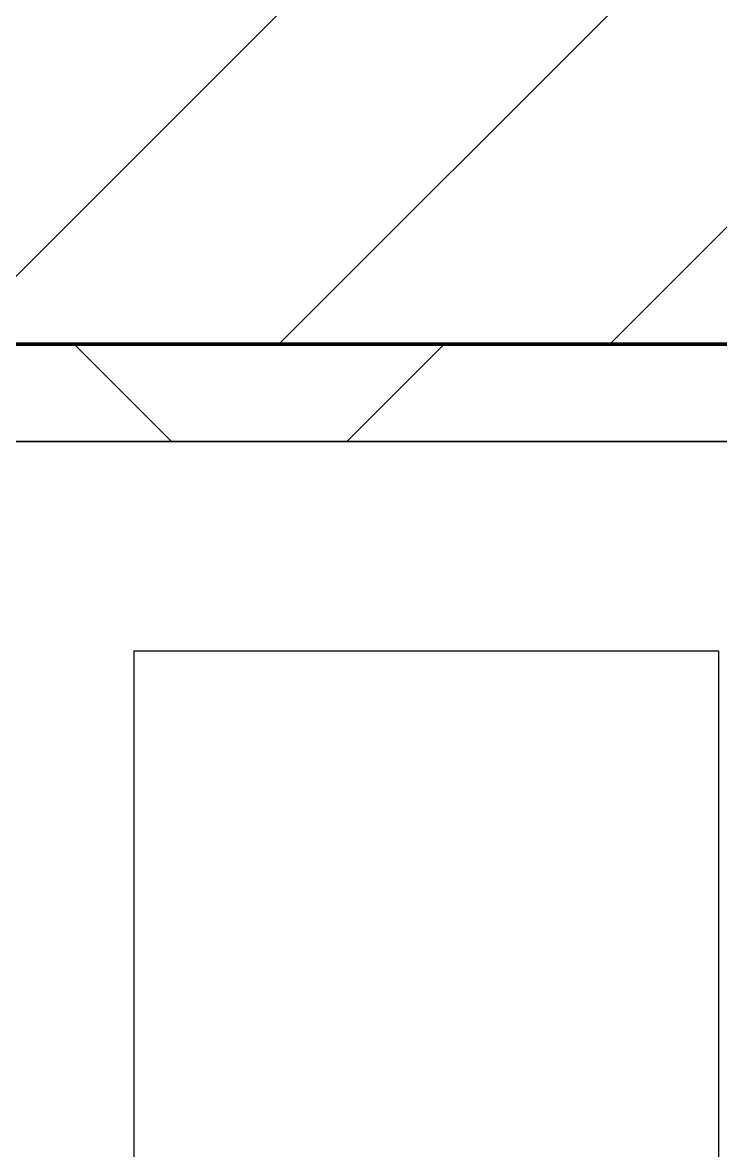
# Model space of a CAD drawing. Header units: millimetres. Extents: x -795739 to -715748, y -34378 to 22353.
# Drawn here: x -746189 to -745832, y 7530 to 8109 of the extents above; entities that cross this region are included whole.
import ezdxf
from ezdxf.xclip import XClip

# ---------------------------------------------------------------- set-up
doc = ezdxf.new("R2010")
doc.units = ezdxf.units.MM
doc.header["$XCLIPFRAME"] = 0
doc.layers.add('000 - WIPEOUT', color=250, linetype='Continuous')
doc.layers.add('A11_ALU.SOLID SHEET', color=2, linetype='Continuous')
for name, color, linetype, lineweight in [('A-GLAZ-CURT', 2, 'Continuous', 9), ('A-WALL', 5, 'Continuous', 35), ('A-WALL-FNSH', 2, 'Continuous', 35), ('A-WALL-PATT', 1, 'Continuous', 9)]:
    doc.layers.add(name, color=color, linetype=linetype, lineweight=lineweight)

# ---------------------------------------------------------------- blocks, each defined once
blk = doc.blocks.new('PPLS-PP19_Custom Tile Pattern - Custom Tile Pattern-V59-4282-01 ENLARGED LOWER PLATFORM LEVEL - REFLECTED CEILING PLAN - SHEET 3')
at = {"layer": 'A-GLAZ-CURT'}
for p, q in [((-300, 0), (300, 0)), ((300, 0), (-300, 0)), ((195.99, 0), (209.65, 0)), ((209.65, 0), (195.99, 0)), ((210.27, 0), (213.31, 0)), ((213.31, 0), (210.27, 0)), ((230.06, 0), (300, 0)), ((-300, -50), (300, -50)), ((300, -50), (-300, -50))]:
    blk.add_line(p, q, dxfattribs=at)
for points, knots in [([(-36.33, 0), (-36.43, 0), (-37.27, 0), (-45.02, 0), (-46.13, 0), (-60.59, 0), (-81.23, 0), (-99.51, 0), (-114.02, 0), (-117.28, 0), (-118.78, 0)], [-1855.773136, -1855.773136, -1855.773136, -1855.773136, -1810.870157, -1672.078046, -1405.135169, -1060.00838, -740.068933, -229.489605, -116.330425, 0, 0, 0, 0]), ([(-115.82, 0), (-114.96, 0), (-110.41, 0), (-96.78, 0), (-71.33, 0), (-42.53, 0), (-12.78, 0), (4.23, 0), (9.64, 0), (10.14, 0), (10.18, 0)], [-5724.064692, -5724.064692, -5724.064692, -5724.064692, -5430.283136, -5103.229623, -4799.173296, -4065.652676, -3589.737505, -3285.047089, -3066.359526, -3044.715262, -3044.715262, -3044.715262, -3044.715262]), ([(5.95, 0), (4.97, 0), (0.98, 0), (-12.23, 0), (-25.64, 0), (-40, 0), (-56.24, 0), (-75.59, 0), (-94, 0), (-112.01, 0), (-114.94, 0), (-115.63, 0)], [-2801.138041, -2801.138041, -2801.138041, -2801.138041, -2720.818881, -2518.50168, -2125.455881, -1792.521578, -1466.981642, -1208.454564, -789.402658, -501.969187, -243.577221, -243.577221, -243.577221, -243.577221]), ([(-29.03, 0), (-33.97, 0), (-43.74, 0), (-56.37, 0), (-71.66, 0), (-77.83, 0), (-82.66, 0), (-83.28, 0), (-83.28, 0)], [-2680.714891, -2680.714891, -2680.714891, -2680.714891, -2413.671296, -2161.752162, -2006.592567, -1646.621388, -1424.436217, -1393.971743, -1393.971743, -1393.971743, -1393.971743]), ([(-66.39, 0), (-66.39, 0), (-63.63, 0), (-53.63, 0), (-34.42, 0), (-29.82, 0), (-29.19, 0)], [-2493.31794, -2493.31794, -2493.31794, -2493.31794, -2315.303971, -1809.437387, -963.711516, -666.19313, -666.19313, -666.19313, -666.19313]), ([(31.18, 0), (25.97, 0), (11.99, 0), (-16.92, 0), (-47.42, 0), (-65.77, 0), (-66.37, 0), (-66.38, 0)], [-4496.803627, -4496.803627, -4496.803627, -4496.803627, -4222.080604, -3745.412743, -2981.410125, -2542.574734, -2498.224237, -2498.224237, -2498.224237, -2498.224237]), ([(-63.63, 0), (-61.49, 0), (-57.39, 0), (-54.49, 0), (-45.2, 0), (-40.79, 0), (-40.46, 0), (-40.44, 0)], [-2969.237017, -2969.237017, -2969.237017, -2969.237017, -2851.217951, -2734.127174, -2474.780881, -2410.990208, -2350.645972, -2350.645972, -2350.645972, -2350.645972]), ([(-61.26, 0), (-56.35, 0), (-46.73, 0), (-36.49, 0), (-33.57, 0), (-29.94, 0), (-28.57, 0)], [-953.618437, -953.618437, -953.618437, -953.618437, -651.549973, -296.515819, -83.513472, 0, 0, 0, 0]), ([(-61.25, 0), (-57.95, 0), (-54.1, 0), (-48.53, 0), (-30.79, 0), (-18.03, 0), (8.61, 0), (15.02, 0), (22.91, 0), (31, 0), (39.04, 0), (51.19, 0), (58.74, 0), (61.34, 0), (61.45, 0)], [-3972.862592, -3972.862592, -3972.862592, -3972.862592, -3689.699207, -3546.54457, -3315.260113, -2864.387349, -2439.246196, -2084.094819, -1956.422387, -1818.904206, -1645.594513, -1443.202566, -1228.752106, -1120.932285, -1120.932285, -1120.932285, -1120.932285]), ([(-36.62, 0), (-36.62, 0), (-40.35, 0), (-44.32, 0), (-53.41, 0), (-61.06, 0), (-61.24, 0)], [-4069.478503, -4069.478503, -4069.478503, -4069.478503, -3858.647035, -3538.256648, -2842.901703, -2825.665356, -2825.665356, -2825.665356, -2825.665356]), ([(-26.75, 0), (-27.82, 0), (-36.18, 0), (-47.86, 0), (-57.55, 0), (-60.22, 0)], [-8718.362214, -8718.362214, -8718.362214, -8718.362214, -8532.293389, -8073.216054, -7904.648407, -7904.648407, -7904.648407, -7904.648407]), ([(-58.83, 0), (-58.37, 0), (-57.29, 0), (-54.23, 0), (-46.33, 0), (-42.62, 0), (-41.76, 0)], [-4859.52896, -4859.52896, -4859.52896, -4859.52896, -4680.891996, -4469.85053, -4321.566175, -4270.495146, -4270.495146, -4270.495146, -4270.495146]), ([(-51.83, 0), (-51.83, 0), (-51.78, 0), (-47.4, 0), (-46.01, 0), (-40.22, 0), (-36.78, 0)], [-632.814994, -632.814994, -632.814994, -632.814994, -627.965721, -508.377888, -260.442412, 0, 0, 0, 0]), ([(76.63, 0), (74.8, 0), (67.65, 0), (53.52, 0), (37, 0), (24.07, 0), (12.82, 0), (-2.9, 0), (-20.62, 0), (-32.81, 0), (-44.85, 0), (-51.43, 0), (-51.79, 0)], [-3095.572228, -3095.572228, -3095.572228, -3095.572228, -2950.589685, -2634.532728, -2313.748533, -2106.613311, -1925.670641, -1617.263037, -1290.787923, -1039.307308, -819.71621, -644.910881, -644.910881, -644.910881, -644.910881]), ([(-41.76, 0), (-39.9, 0), (-37.72, 0), (-36.92, 0), (-36.77, 0)], [-4270.495146, -4270.495146, -4270.495146, -4270.495146, -4161.040818, -4106.245333, -4106.245333, -4106.245333, -4106.245333]), ([(-36.78, 0), (-32.43, 0), (-19.22, 0), (8.83, 0), (43.36, 0), (70.92, 0), (82.12, 0), (83.66, 0)], [-6191.144455, -6191.144455, -6191.144455, -6191.144455, -5862.463379, -5340.621928, -4573.028122, -4094.177415, -3869.465285, -3869.465285, -3869.465285, -3869.465285]), ([(-36.29, 0), (-36.29, 0), (-34.66, 0), (-28.88, 0), (-26.95, 0), (-26.54, 0)], [-9150.272121, -9150.272121, -9150.272121, -9150.272121, -9057.163041, -8919.836787, -8834.607043, -8834.607043, -8834.607043, -8834.607043]), ([(30.82, 0), (29.27, 0), (20.14, 0), (3.54, 0), (-16.58, 0), (-34.76, 0), (-36.04, 0)], [-10462.034656, -10462.034656, -10462.034656, -10462.034656, -10363.088938, -9884.23066, -9424.652049, -9182.880979, -9182.880979, -9182.880979, -9182.880979]), ([(-33.34, 0), (-33.34, 0), (-32.93, 0), (-31.16, 0), (-30.52, 0)], [-2415.024266, -2415.024266, -2415.024266, -2415.024266, -2357.633367, -2323.618664, -2323.618664, -2323.618664, -2323.618664]), ([(70.61, 0), (66.16, 0), (55.8, 0), (39.61, 0), (24.74, 0), (2.64, 0), (-17.84, 0), (-30.57, 0), (-31.82, 0), (-32, 0)], [-4647.237329, -4647.237329, -4647.237329, -4647.237329, -4326.416877, -4098.545751, -3766.694881, -3333.063701, -2994.501669, -2698.150104, -2614.070998, -2614.070998, -2614.070998, -2614.070998]), ([(-30.76, 0), (-30.73, 0), (-29.99, 0), (-23.47, 0), (-15.75, 0), (-15.19, 0)], [-54176.191683, -54176.191683, -54176.191683, -54176.191683, -54157.274271, -53749.15266, -53717.791567, -53717.791567, -53717.791567, -53717.791567]), ([(-30.52, 0), (-27.11, 0), (-17.83, 0), (-3.48, 0), (5.44, 0), (6.6, 0)], [-2323.618664, -2323.618664, -2323.618664, -2323.618664, -2142.497158, -1716.209403, -1650.694682, -1650.694682, -1650.694682, -1650.694682]), ([(-13, 0), (-14.35, 0), (-17.68, 0), (-25.97, 0), (-29.52, 0), (-30.21, 0)], [-55207.591944, -55207.591944, -55207.591944, -55207.591944, -54789.006179, -54461.685999, -54290.791712, -54290.791712, -54290.791712, -54290.791712]), ([(6.65, 0), (5.35, 0), (-0.75, 0), (-13.89, 0), (-24.92, 0), (-29.03, 0)], [-3463.095281, -3463.095281, -3463.095281, -3463.095281, -3285.499107, -2903.012179, -2680.714891, -2680.714891, -2680.714891, -2680.714891]), ([(-28.98, 0), (-28.66, 0), (-27.39, 0), (-24.45, 0), (-22.56, 0)], [-166.548282, -166.548282, -166.548282, -166.548282, -102.06493, 0, 0, 0, 0]), ([(-28.57, 0), (-26.93, 0), (-20.29, 0), (-11.45, 0), (2.08, 0), (13.15, 0), (21.24, 0), (24.62, 0), (24.72, 0), (24.72, 0)], [-5361.429781, -5361.429781, -5361.429781, -5361.429781, -5261.36855, -5050.479954, -4785.90057, -4596.498881, -4445.288762, -4384.376941, -4376.041937, -4376.041937, -4376.041937, -4376.041937]), ([(-22.56, 0), (-20.27, 0), (-17.03, 0), (-11.36, 0), (-7.66, 0), (-6.6, 0), (-6.44, 0)], [-56468.192263, -56468.192263, -56468.192263, -56468.192263, -56344.022017, -56303.229861, -56166.290093, -56124.392176, -56124.392176, -56124.392176, -56124.392176]), ([(-15.19, 0), (-13.07, 0), (7.48, 0), (42.82, 0), (88.72, 0), (120.63, 0), (138.28, 0), (138.53, 0)], [-461.142613, -461.142613, -461.142613, -461.142613, -429.606584, -390.253598, -346.313304, -291.370682, -290.5735, -290.5735, -290.5735, -290.5735]), ([(-6.54, 0), (-6.73, 0), (-7.2, 0), (-7.6, 0), (-7.79, 0)], [-56009.792147, -56009.792147, -56009.792147, -56009.792147, -55949.290093, -55895.192118, -55895.192118, -55895.192118, -55895.192118]), ([(-2.63, 0), (-2.47, 0), (-1.22, 0), (4.92, 0), (15.97, 0), (22.54, 0), (24.49, 0)], [-226.825321, -226.825321, -226.825321, -226.825321, -220.269177, -206.416616, -198.214427, -187.717507, -187.717507, -187.717507, -187.717507]), ([(6.54, 0), (4.19, 0), (1.02, 0), (-1.67, 0), (-2.25, 0)], [-263.615078, -263.615078, -263.615078, -263.615078, -246.234814, -234.646884, -234.646884, -234.646884, -234.646884]), ([(9.32, 0), (9.08, 0), (8.38, 0), (7.42, 0), (6.77, 0)], [-2922.926651, -2922.926651, -2922.926651, -2922.926651, -2882.788014, -2824.473253, -2824.473253, -2824.473253, -2824.473253]), ([(6.86, 0), (14.67, 0), (23.38, 0), (37.44, 0), (45.92, 0), (57.76, 0), (64.47, 0), (71.71, 0), (73.29, 0), (73.74, 0)], [-1645.896554, -1645.896554, -1645.896554, -1645.896554, -1206.526904, -1089.329421, -901.315459, -753.071572, -495.328968, -421.953223, -387.269777, -387.269777, -387.269777, -387.269777]), ([(8.33, 0), (8.19, 0), (7.84, 0), (7.27, 0), (6.91, 0)], [-3574.286521, -3574.286521, -3574.286521, -3574.286521, -3526.962355, -3475.000784, -3475.000784, -3475.000784, -3475.000784]), ([(103.09, 0), (101.08, 0), (86.31, 0), (63.34, 0), (35.84, 0), (17.6, 0), (10.34, 0), (7.51, 0)], [-375.435014, -375.435014, -375.435014, -375.435014, -369.147452, -330.153101, -307.516438, -285.83788, -265.933135, -265.933135, -265.933135, -265.933135]), ([(24.69, 0), (24.54, 0), (20.99, 0), (15.48, 0), (10.8, 0), (9.63, 0)], [-4368.572414, -4368.572414, -4368.572414, -4368.572414, -4306.476363, -4080.000647, -3772.857994, -3772.857994, -3772.857994, -3772.857994]), ([(18.16, 0), (19.15, 0), (24.25, 0), (25.66, 0), (26.12, 0)], [-5700.113719, -5700.113719, -5700.113719, -5700.113719, -5554.232259, -5302.431367, -5302.431367, -5302.431367, -5302.431367]), ([(74.47, 0), (74.09, 0), (70.5, 0), (62.26, 0), (51.85, 0), (43.81, 0), (29.53, 0), (20.67, 0), (18.85, 0), (18.16, 0)], [-6947.124141, -6947.124141, -6947.124141, -6947.124141, -6924.452779, -6738.82075, -6548.303034, -6314.283804, -6135.05769, -5972.647715, -5832.674503, -5832.674503, -5832.674503, -5832.674503]), ([(27.44, 0), (27.9, 0), (29.54, 0), (38.07, 0), (53.39, 0), (71.67, 0), (84.83, 0), (86.01, 0), (92.51, 0), (94.33, 0)], [-5037.309798, -5037.309798, -5037.309798, -5037.309798, -4887.603822, -4705.298446, -4353.683244, -3960.84581, -3759.045785, -3336.541051, -2783.776468, -2783.776468, -2783.776468, -2783.776468]), ([(27.89, 0), (29.09, 0), (33.4, 0), (48.37, 0), (62.74, 0), (71.89, 0), (73.96, 0)], [-147.777612, -147.777612, -147.777612, -147.777612, -135.792042, -118.513713, -97.899267, -91.861759, -91.861759, -91.861759, -91.861759]), ([(53.18, 0), (53.06, 0), (52.22, 0), (44.99, 0), (36.46, 0), (30.82, 0)], [-622.740158, -622.740158, -622.740158, -622.740158, -566.066452, -360.610861, 0, 0, 0, 0]), ([(136.44, 0), (121.66, 0), (86.93, 0), (51.16, 0), (31.18, 0)], [-106.750556, -106.750556, -106.750556, -106.750556, -59.610984, 0, 0, 0, 0]), ([(168.37, 0), (167.68, 0), (162.47, 0), (147.02, 0), (109.77, 0), (76.86, 0), (57.82, 0), (46.51, 0), (41.18, 0), (36.02, 0), (35.54, 0), (35.54, 0)], [-543.375029, -543.375029, -543.375029, -543.375029, -530.793311, -458.593899, -401.860199, -357.622665, -341.267687, -334.000314, -326.15566, -319.318397, -317.489778, -317.489778, -317.489778, -317.489778]), ([(36.29, 0), (37.77, 0), (48.82, 0), (59.69, 0), (69.19, 0), (73.7, 0)], [-314.598523, -314.598523, -314.598523, -314.598523, -305.899624, -287.17622, -270.319199, -270.319199, -270.319199, -270.319199]), ([(61.47, 0), (61.47, 0), (61.21, 0), (54.61, 0), (53.71, 0), (53.56, 0)], [-1113.311073, -1113.311073, -1113.311073, -1113.311073, -1096.402191, -891.204116, -747.28819, -747.28819, -747.28819, -747.28819]), ([(74.13, 0), (73.48, 0), (72.34, 0), (71.05, 0), (70.61, 0)], [-96.817444, -96.817444, -96.817444, -96.817444, -31.537676, 0, 0, 0, 0]), ([(74.47, 0), (79.78, 0), (99.68, 0), (124.45, 0), (132.42, 0), (134.6, 0)], [-269.353555, -269.353555, -269.353555, -269.353555, -249.500363, -194.761443, -152.241002, -152.241002, -152.241002, -152.241002]), ([(74.47, 0), (83.99, 0), (102.23, 0), (116.36, 0), (128.63, 0), (128.95, 0)], [-91.370984, -91.370984, -91.370984, -91.370984, -63.759246, -39.050993, -35.895543, -35.895543, -35.895543, -35.895543]), ([(114.39, 0), (114.2, 0), (112.08, 0), (105.42, 0), (92.38, 0), (85.79, 0), (77.67, 0), (74.51, 0)], [-8148.58938, -8148.58938, -8148.58938, -8148.58938, -8105.191388, -7723.759874, -7531.75727, -7135.649961, -6947.744629, -6947.744629, -6947.744629, -6947.744629]), ([(74.74, 0), (74.98, 0), (75.61, 0), (76.03, 0), (76.21, 0)], [-358.488864, -358.488864, -358.488864, -358.488864, -334.951786, -290.452333, -290.452333, -290.452333, -290.452333]), ([(94.4, 0), (94.4, 0), (94.64, 0), (99.11, 0), (108.97, 0), (120.79, 0), (139.94, 0), (163.31, 0), (185.23, 0), (193.62, 0), (194.69, 0), (194.79, 0)], [-2348.345796, -2348.345796, -2348.345796, -2348.345796, -2310.419338, -2233.599744, -2052.234781, -1843.028543, -1530.39897, -1095.004608, -529.74427, -295.064701, -265.121568, -265.121568, -265.121568, -265.121568]), ([(129.02, 0), (129.02, 0), (124.41, 0), (122.35, 0), (114.96, 0), (108.04, 0), (103.09, 0)], [-35.386604, -35.386604, -35.386604, -35.386604, -31.430235, -22.807238, -15.488593, 0, 0, 0, 0]), ([(157.9, 0), (156.77, 0), (151.67, 0), (143.29, 0), (134.04, 0), (126.24, 0), (118.6, 0), (114.23, 0), (111.98, 0), (105.66, 0), (105.23, 0), (105.23, 0)], [-10292.955006, -10292.955006, -10292.955006, -10292.955006, -10098.273015, -9847.788484, -9677.714971, -9567.007022, -9453.21225, -9220.200448, -9012.77275, -8966.157302, -8929.495943, -8929.495943, -8929.495943, -8929.495943]), ([(105.26, 0), (105.52, 0), (111.01, 0), (112.65, 0), (113.59, 0)], [-8920.561005, -8920.561005, -8920.561005, -8920.561005, -8814.835624, -8577.462505, -8577.462505, -8577.462505, -8577.462505]), ([(128.58, 0), (128.8, 0), (130.16, 0), (139.26, 0), (152.67, 0), (161.24, 0), (162.19, 0), (162.75, 0)], [-633.326174, -633.326174, -633.326174, -633.326174, -627.736123, -618.981161, -602.094757, -592.980799, -581.414464, -581.414464, -581.414464, -581.414464]), ([(137.1, 0), (136, 0), (133.64, 0), (129.87, 0), (129.11, 0)], [-670.405967, -670.405967, -670.405967, -670.405967, -651.020627, -640.742133, -640.742133, -640.742133, -640.742133]), ([(193.8, 0), (193.33, 0), (190.11, 0), (183.13, 0), (171, 0), (161.95, 0), (161.28, 0), (158.35, 0), (157.85, 0), (157.77, 0)], [-11665.349007, -11665.349007, -11665.349007, -11665.349007, -11565.880756, -11105.624034, -10839.086983, -10768.332124, -10666.779182, -10580.760289, -10550.278881, -10550.278881, -10550.278881, -10550.278881]), ([(209.53, 0), (208.11, 0), (193.7, 0), (177.41, 0), (159.34, 0), (158.33, 0), (158.3, 0)], [-192.73867, -192.73867, -192.73867, -192.73867, -187.987675, -143.776725, -129.632772, -123.352749, -123.352749, -123.352749, -123.352749]), ([(159.07, 0), (159.13, 0), (160.84, 0), (165.21, 0), (174.15, 0), (185.98, 0), (208.82, 0), (219.42, 0), (230.06, 0)], [-115.643202, -115.643202, -115.643202, -115.643202, -114.681583, -87.660824, -65.295536, -41.623857, -24.459831, 0, 0, 0, 0]), ([(162.75, 0), (165.4, 0), (170.91, 0), (172.61, 0), (172.61, 0)], [-111.264224, -111.264224, -111.264224, -111.264224, -56.742688, -19.085662, -19.085662, -19.085662, -19.085662]), ([(209.95, 0), (208.01, 0), (196.2, 0), (182.99, 0), (174.27, 0), (169.67, 0), (168.99, 0)], [-8813.02241, -8813.02241, -8813.02241, -8813.02241, -8717.832359, -8253.978395, -8152.463617, -8069.855175, -8069.855175, -8069.855175, -8069.855175]), ([(210.18, 0), (208.35, 0), (202.78, 0), (187.54, 0), (175.3, 0), (169.49, 0)], [-194.454786, -194.454786, -194.454786, -194.454786, -184.406837, -162.427601, -142.916156, -142.916156, -142.916156, -142.916156]), ([(171.51, 0), (176.48, 0), (193.23, 0), (201.73, 0), (207.21, 0), (209.71, 0), (210.23, 0)], [-7971.819559, -7971.819559, -7971.819559, -7971.819559, -7784.112253, -7606.717214, -7289.299508, -7210.480694, -7210.480694, -7210.480694, -7210.480694]), ([(172.07, 0), (177.66, 0), (187.87, 0), (201.08, 0), (206.25, 0), (209.6, 0), (210.14, 0)], [-255.364076, -255.364076, -255.364076, -255.364076, -237.955587, -223.92608, -215.862851, -214.35488, -214.35488, -214.35488, -214.35488]), ([(300, 0), (286.53, 0), (256.05, 0), (225.5, 0), (210.21, 0)], [-285.253232, -285.253232, -285.253232, -285.253232, -244.693688, -193.506817, -193.506817, -193.506817, -193.506817]), ([(215.22, 0), (214.62, 0), (212.67, 0), (210.95, 0), (210.22, 0)], [-203.825446, -203.825446, -203.825446, -203.825446, -198.527383, -194.533982, -194.533982, -194.533982, -194.533982]), ([(247.1, 0), (246.76, 0), (245.04, 0), (238.34, 0), (226.56, 0), (221.89, 0), (214.29, 0), (210.24, 0)], [-9649.085549, -9649.085549, -9649.085549, -9649.085549, -9581.591397, -9406.094246, -9221.510254, -9016.44624, -8817.674133, -8817.674133, -8817.674133, -8817.674133]), ([(210.85, 0), (211.78, 0), (216.42, 0), (241.96, 0), (266.73, 0), (281.71, 0), (291.71, 0), (296.52, 0), (297.86, 0), (298.09, 0)], [-7179.657833, -7179.657833, -7179.657833, -7179.657833, -7042.621073, -6582.165592, -6068.460911, -5766.029927, -5566.724884, -5280.360606, -5199.253518, -5199.253518, -5199.253518, -5199.253518]), ([(300, 0), (288.22, 0), (262, 0), (230.43, 0), (219.94, 0), (219.02, 0)], [-12528.858583, -12528.858583, -12528.858583, -12528.858583, -11905.454923, -11162.864862, -10856.732305, -10856.732305, -10856.732305, -10856.732305]), ([(219.9, 0), (220.86, 0), (227.84, 0), (242.06, 0), (246.54, 0), (246.96, 0)], [-10670.940496, -10670.940496, -10670.940496, -10670.940496, -10511.382485, -9925.173265, -9834.877357, -9834.877357, -9834.877357, -9834.877357]), ([(284.76, 0), (284.76, 0), (285.09, 0), (287.47, 0), (293.59, 0), (297.76, 0), (300, 0)], [-4110.630118, -4110.630118, -4110.630118, -4110.630118, -4053.389046, -3959.664717, -3862.421465, -3746.95702, -3746.95702, -3746.95702, -3746.95702]), ([(297.38, 0), (295.84, 0), (291.62, 0), (285.38, 0), (284.87, 0)], [-4803.172655, -4803.172655, -4803.172655, -4803.172655, -4358.271401, -4143.037883, -4143.037883, -4143.037883, -4143.037883])]:
    blk.add_open_spline(points, degree=3, knots=knots, dxfattribs=at)
for points in [[(-39.84, 0), (-39.08, 0), (-38.11, 0), (-37.36, 0)], [(24.49, 0), (25.23, 0), (25.72, 0), (26.04, 0)], [(76.22, 0), (75.9, 0), (75.34, 0), (74.59, 0)], [(80.35, 0), (79.57, 0), (78.27, 0), (76.63, 0)], [(84.06, 0), (83.48, 0), (82.41, 0), (81.72, 0)], [(168.74, 0), (168.74, 0), (169.81, 0), (171.51, 0)], [(195.11, 0), (194.91, 0), (194.44, 0), (193.8, 0)], [(211.37, 0), (212.94, 0), (214.39, 0), (215.11, 0)]]:
    blk.add_open_spline(points, degree=3, dxfattribs=at)
blk = doc.blocks.new('PPLS-PP19_Custom Tile Pattern - Custom Tile Pattern-V60-4282-01 ENLARGED LOWER PLATFORM LEVEL - REFLECTED CEILING PLAN - SHEET 3')
at = {"layer": 'A-GLAZ-CURT'}
for p, q in [((-300, 0), (300, 0)), ((300, 0), (-300, 0)), ((-293.07, 0), (-275.75, 0)), ((-275.75, 0), (-293.07, 0)), ((-300, -50), (300, -50)), ((300, -50), (-300, -50))]:
    blk.add_line(p, q, dxfattribs=at)
at = {"layer": 'A-GLAZ-CURT', "flags": 128}
for points in [[(-300, 0), (-291.56, 0)], [(-291.73, 0), (-300, 0)]]:
    blk.add_lwpolyline(points, dxfattribs=at)
at = {"layer": 'A-GLAZ-CURT'}
for points, knots in [([(-300, 0), (-284.65, 0), (-236.57, 0), (-174.61, 0), (-129.95, 0), (-110.8, 0), (-99.5, 0), (-91.46, 0)], [-5323.127839, -5323.127839, -5323.127839, -5323.127839, -4502.809032, -2700.551212, -1002.059161, -460.363443, 0, 0, 0, 0]), ([(-254.02, 0), (-263.46, 0), (-278.4, 0), (-294.48, 0), (-300, 0)], [-14292.248796, -14292.248796, -14292.248796, -14292.248796, -13729.592194, -13439.944408, -13439.944408, -13439.944408, -13439.944408])]:
    blk.add_open_spline(points, degree=3, knots=knots, dxfattribs=at)
blk = doc.blocks.new('*U553')
at = {"layer": 'A-GLAZ-CURT', "rotation": 180}
for name, p in [('PPLS-PP19_Custom Tile Pattern - Custom Tile Pattern-V60-4282-01 ENLARGED LOWER PLATFORM LEVEL - REFLECTED CEILING PLAN - SHEET 3', (32400, 4315)), ('PPLS-PP19_Custom Tile Pattern - Custom Tile Pattern-V59-4282-01 ENLARGED LOWER PLATFORM LEVEL - REFLECTED CEILING PLAN - SHEET 3', (33000, 4315))]:
    blk.add_blockref(name, p, dxfattribs=at)
blk = doc.blocks.new('*U906')
at = {"color": 3}
blk.add_wipeout([(-225, 3750), (225, 3750), (225, 3450), (-225, 3450)], dxfattribs=at).dxf.layer = '000 - WIPEOUT'
at = {"layer": 'A11_ALU.SOLID SHEET', "color": 0, "linetype": 'ByBlock'}
blk.add_lwpolyline([(-225, 3450), (225, 3450), (225, 3750), (-225, 3750)], close=True, dxfattribs=at)
blk = doc.blocks.new('*U1025')
blk.add_lwpolyline([(-3457.37, 550), (8124.55, 550), (8124.55, 4315), (-3457.37, 4315)], close=True)
at = {"layer": 'A11_ALU.SOLID SHEET', "linetype": 'ByBlock', "rotation": 90}
blk.add_blockref('*U906', (2300, 3982.5), dxfattribs=at)

msp = doc.modelspace()

# ---------------------------------------------------------------- hatches: boundary and pattern name
at = {"layer": 'A-WALL-PATT', "lineweight": 9}
h = msp.add_hatch(dxfattribs=at)
h.set_pattern_fill('FP_2', color=256, style=0, pattern_type=2)
h.set_pattern_definition([(45, (0, 0), (-84.852814, 84.852814), [])])
h.paths.add_polyline_path([(-733552.04, 7944.02), (-733352.04, 7944.02), (-733352.04, 8144.02), (-755057.37, 8144.02), (-755057.37, 7944.02), (-741758.47, 7944.02), (-741780.86, 7954.02), (-741982.37, 7954.02), (-741982.37, 8044.02), (-741952.4, 8044.02), (-741939.02, 8073.97), (-741871.98, 8044.02), (-740782.37, 8044.02), (-740782.37, 7954.02), (-741670.54, 7954.02), (-741648.16, 7944.02), (-739358.47, 7944.02), (-739380.86, 7954.02), (-739582.37, 7954.02), (-739582.37, 8044.02), (-739552.4, 8044.02), (-739539.02, 8073.97), (-739471.98, 8044.02), (-738382.37, 8044.02), (-738382.37, 7954.02), (-739270.54, 7954.02), (-739248.16, 7944.02), (-734010.62, 7944.02)])

# ---------------------------------------------------------------- linework, layer by layer
at = {"layer": 'A-WALL', "color": 7, "lineweight": 70}
for p, q in [((-751479.42, 7944.02), (-741982.37, 7944.02)), ((-741982.37, 7944.02), (-751479.42, 7944.02))]:
    msp.add_line(p, q, dxfattribs=at)

# ---------------------------------------------------------------- block references
ref = msp.add_blockref('*U1025', (-744682.37, 3579.02))
XClip(ref).set_block_clipping_path([(-45801.3280238605, -9620.0077451947), (23704.0078937773, 10334.9999958097)])

# ---------------------------------------------------------------- next in the draw order: hatches: boundary and pattern name
at = {"layer": 'A-WALL-PATT', "lineweight": 9}
h = msp.add_hatch(dxfattribs=at)
h.set_pattern_fill('FP_3', color=256, style=0, pattern_type=2)
h.set_pattern_definition([(45, (0, 0), (-212.13203, 212.13203), []), (135, (0, 0), (-212.13203, -212.13203), [])])
h.paths.add_polyline_path([(-733602.04, 7894.02), (-733552.04, 7894.02), (-733552.04, 7944.02), (-739248.16, 7944.02), (-739136.25, 7894.02), (-734010.62, 7894.02)])
h.paths.add_polyline_path([(-739780.1, 7894.02), (-739246.56, 7894.02), (-739358.47, 7944.02), (-741648.16, 7944.02), (-741536.25, 7894.02), (-739847.98, 7894.02)])
h.paths.add_polyline_path([(-741646.56, 7894.02), (-741758.47, 7944.02), (-751479.42, 7944.02), (-751479.42, 7894.02), (-741680.64, 7894.02)])

# ---------------------------------------------------------------- next in the draw order: linework, layer by layer
at = {"layer": 'A-WALL-FNSH', "color": 250}
msp.add_line((-741982.37, 7894.02), (-751479.42, 7894.02), dxfattribs=at)

# ---------------------------------------------------------------- next in the draw order: block references
msp.add_blockref('*U553', (-778882.37, 3579.02))

doc.saveas('drawing.dxf')
